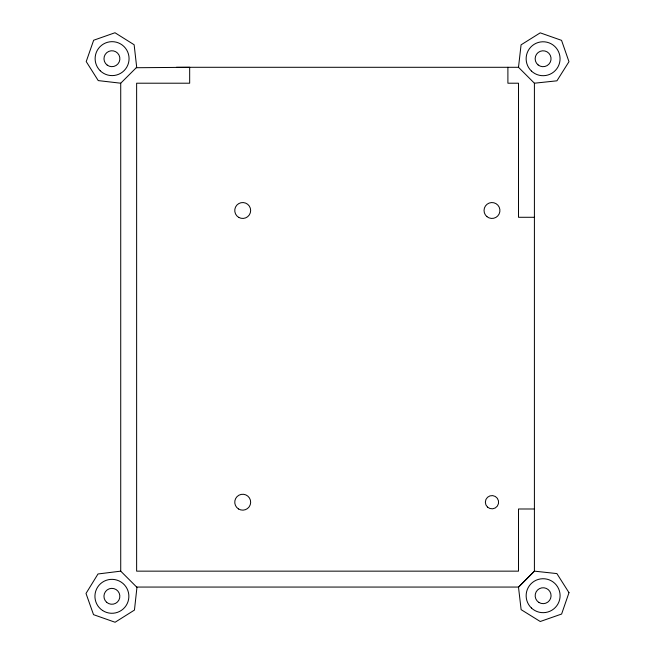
<?xml version="1.0" encoding="UTF-8"?>
<svg xmlns="http://www.w3.org/2000/svg" width="655" height="655" viewBox="0 0 655 655"><rect width="100%" height="100%" fill="white"/><g stroke="black" fill="none" stroke-linecap="round" stroke-linejoin="round"><path stroke-width="0.98" d="M518.498 67.301L521.069 44.843L540.228 32.848L561.548 40.356L568.974 61.701L556.922 80.819L534.406 83.21L518.498 67.301L176.408 67.293M136.379 67.604L120.725 83.21L120.725 571.152L136.952 587.347L134.455 610.075L115.092 622.25L93.526 614.66L86.01 593.446L97.996 573.976L120.725 571.152M534.406 217.288L518.498 217.288L518.498 83.21L507.895 83.21L507.895 67.301M534.406 508.992L518.498 508.992L518.498 571.152L136.633 571.152L136.633 83.21L189.672 83.21L189.672 67.301L136.281 67.727L136.69 67.211L134.136 44.753L114.985 32.75L93.657 40.242L86.214 61.578L98.242 80.598L120.725 83.21M136.633 587.06L518.498 587.06L534.406 571.152L534.406 83.21M568.99 592.669L561.613 614.038L540.244 621.505L521.126 609.649L518.498 587.199L534.406 571.152L556.881 573.583L568.99 592.669M531.41 607.987A16.973 16.973 0 0 0 559.616 599.693A16.973 16.973 0 0 0 538.328 579.413A16.973 16.973 0 0 0 531.41 607.987M102.663 610.55A16.973 16.973 0 0 0 128.847 597.196A16.973 16.973 0 0 0 104.194 581.19A16.973 16.973 0 0 0 102.663 610.55M531.459 71.084A16.973 16.973 0 0 0 559.616 62.651A16.973 16.973 0 0 0 538.23 42.485A16.973 16.973 0 0 0 531.459 71.084M100.24 70.781A16.973 16.973 0 0 0 128.544 62.823A16.973 16.973 0 0 0 107.502 42.297A16.973 16.973 0 0 0 100.24 70.781M538.123 64.943A7.958 7.958 0 0 0 550.961 59.949A7.958 7.958 0 0 0 540.211 51.327A7.958 7.958 0 0 0 538.123 64.943M107.191 65.099A7.958 7.958 0 0 0 119.832 59.621A7.958 7.958 0 0 0 108.763 51.409A7.958 7.958 0 0 0 107.191 65.099M106.659 602.297A7.958 7.958 0 0 0 119.701 597.851A7.958 7.958 0 0 0 109.336 588.779A7.958 7.958 0 0 0 106.659 602.297M538.86 602.42A7.958 7.958 0 0 0 551.068 596.025A7.958 7.958 0 0 0 539.433 588.649A7.958 7.958 0 0 0 538.86 602.42M487.533 507.126A6.632 6.632 0 0 0 498.463 503.589A6.632 6.632 0 0 0 489.94 495.892A6.632 6.632 0 0 0 487.533 507.126M238.731 217.386A7.958 7.958 0 0 0 250.66 210.501A7.958 7.958 0 0 0 238.731 203.607A7.958 7.958 0 0 0 238.731 217.386M238.535 508.976A7.958 7.958 0 0 0 250.66 502.434A7.958 7.958 0 0 0 238.928 495.205A7.958 7.958 0 0 0 238.535 508.976M486.919 216.633A7.958 7.958 0 0 0 499.822 211.819A7.958 7.958 0 0 0 489.203 203.05A7.958 7.958 0 0 0 486.919 216.633"/></g></svg>
